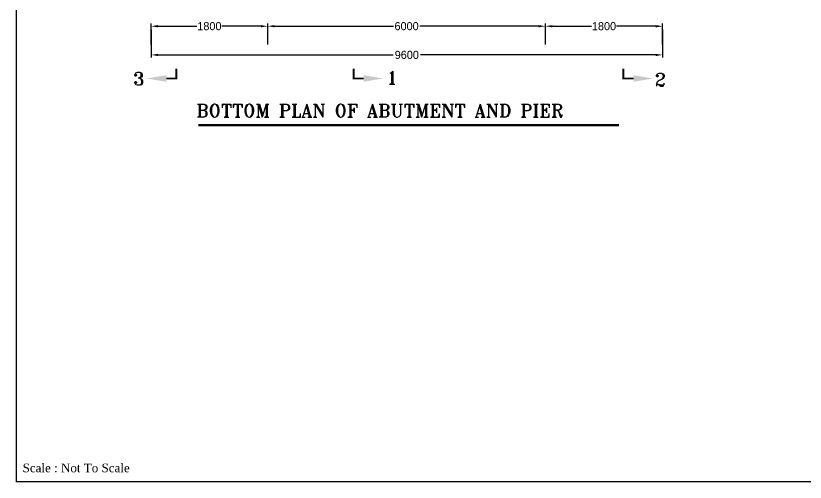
# Model space of a CAD drawing. Extents: x -377620 to 406987, y -326460 to -226264.
# Drawn here: x 21772 to 50900, y -269412 to -252204 of the extents above; entities that cross this region are included whole.
import ezdxf

# ---------------------------------------------------------------- set-up
doc = ezdxf.new("R2010")
doc.units = 0
doc.header["$LTSCALE"] = 300
doc.header["$MEASUREMENT"] = 0
doc.layers.get('DEFPOINTS').update_dxf_attribs({"linetype": 'CONTINUOUS'})
doc.layers.add('LINE', color=7, linetype='CONTINUOUS')
doc.styles.add('BIG', font='ROMANT.SHX')
doc.dimstyles.new('3', dxfattribs={"dimtxt": 225, "dimasz": 350, "dimexe": 100, "dimexo": 25, "dimgap": 9, "dimtad": 0, "dimdec": 0, "dimzin": 0, "dimdsep": 46, "dimtxsty": 'Standard', "dimcen": 0, "dimclrd": 5, "dimclre": 6, "dimclrt": 256, "dimadec": 0, "dimazin": 0, "dimtfac": 1, "dimtdec": 0, "dimtofl": 0, "dimtmove": 2, "dimatfit": 3, "dimfxl": 1, "dimtolj": 1, "dimtzin": 0, "dimarcsym": 0})

# ---------------------------------------------------------------- blocks, each defined once
blk = doc.blocks.new('*D303')
at = {"layer": 'DEFPOINTS', "color": 0}
for p in [(41316, -252589), (31068, -253293), (41316, -253293)]:
    blk.add_point(p, dxfattribs=at)
at = {"layer": 'LINE', "color": 7, "lineweight": -2}
for p, q in [((31068, -253268), (31068, -252489)), ((41316, -253268), (41316, -252489)), ((31318, -252589), (35708, -252589)), ((41066, -252589), (36676, -252589))]:
    blk.add_line(p, q, dxfattribs=at)
at = {"layer": 'LINE', "color": 7}
for points in [[(31318, -252548), (31318, -252631), (31068, -252589)], [(41066, -252548), (41066, -252631), (41316, -252589)]]:
    blk.add_solid(points, dxfattribs=at)
at = {"layer": 'LINE', "color": 7, "insert": (36192, -252589), "char_height": 300, "attachment_point": 5}
blk.add_mtext('\\A1;6000', dxfattribs=at)
blk = doc.blocks.new('*D305')
at = {"layer": 'DEFPOINTS', "color": 0}
for p in [(31068, -252589), (26764, -253293), (31068, -253293)]:
    blk.add_point(p, dxfattribs=at)
at = {"layer": 'LINE', "color": 7, "lineweight": -2}
for p, q in [((26764, -253268), (26764, -252489)), ((31068, -253268), (31068, -252489)), ((27014, -252589), (28457, -252589)), ((30818, -252589), (29375, -252589))]:
    blk.add_line(p, q, dxfattribs=at)
at = {"layer": 'LINE', "color": 7}
for points in [[(27014, -252548), (27014, -252631), (26764, -252589)], [(30818, -252548), (30818, -252631), (31068, -252589)]]:
    blk.add_solid(points, dxfattribs=at)
at = {"layer": 'LINE', "color": 7, "insert": (28916, -252589), "char_height": 300, "attachment_point": 5}
blk.add_mtext('\\A1;1800', dxfattribs=at)
blk = doc.blocks.new('*D307')
at = {"layer": 'DEFPOINTS', "color": 0}
for p in [(45636, -252589), (41316, -253293), (45636, -253293)]:
    blk.add_point(p, dxfattribs=at)
at = {"layer": 'LINE', "color": 7, "lineweight": -2}
for p, q in [((41316, -253268), (41316, -252489)), ((45636, -253268), (45636, -252489)), ((41566, -252589), (43017, -252589)), ((45386, -252589), (43935, -252589))]:
    blk.add_line(p, q, dxfattribs=at)
at = {"layer": 'LINE', "color": 7}
for points in [[(41566, -252548), (41566, -252631), (41316, -252589)], [(45386, -252548), (45386, -252631), (45636, -252589)]]:
    blk.add_solid(points, dxfattribs=at)
at = {"layer": 'LINE', "color": 7, "insert": (43476, -252589), "char_height": 300, "attachment_point": 5}
blk.add_mtext('\\A1;1800', dxfattribs=at)
blk = doc.blocks.new('*D374')
at = {"layer": 'DEFPOINTS', "color": 0}
for p in [(26764, -252693), (45636, -252688), (45636, -253648)]:
    blk.add_point(p, dxfattribs=at)
at = {"layer": 'LINE', "color": 7, "lineweight": -2}
for p, q in [((26764, -252718), (26764, -253748)), ((45636, -252713), (45636, -253748)), ((27014, -253648), (35691, -253648)), ((45386, -253648), (36709, -253648))]:
    blk.add_line(p, q, dxfattribs=at)
at = {"layer": 'LINE', "color": 7}
for points in [[(27014, -253606), (27014, -253690), (26764, -253648)], [(45386, -253606), (45386, -253690), (45636, -253648)]]:
    blk.add_solid(points, dxfattribs=at)
at = {"layer": 'LINE', "color": 7, "insert": (36200, -253648), "char_height": 300, "attachment_point": 5}
blk.add_mtext('\\A1;9600', dxfattribs=at)

msp = doc.modelspace()

# ---------------------------------------------------------------- linework, layer by layer
at = {"layer": 'LINE', "color": 7, "lineweight": 40, "const_width": 42.8247}
msp.add_lwpolyline([(21793.6292, -269390.8367), (82298.8292, -269390.8367), (82298.8292, -226605.0167), (21793.6292, -226605.0167)], close=True, dxfattribs=at)
at = {"layer": 'LINE', "color": 7}
for points, const_width in [([(27470.4484, -254517.111), (27694.9469, -254517.111), (27694.9469, -254155.0007)], 72), ([(34461.8305, -254517.111), (34237.3319, -254517.111), (34237.3319, -254155.0007)], 72), ([(44417.1803, -254517.111), (44192.6817, -254517.111), (44192.6817, -254155.0007)], 72), ([(27322.3668, -254517.111), (27486.7467, -254517.111)], 72), ([(34609.9121, -254517.111), (34445.5321, -254517.111)], 72), ([(44565.2619, -254517.111), (44400.8819, -254517.111)], 72), ([(42942.5803, -255609.8808), (42942.5803, -255609.8808)], 72), ([(28511.1371, -256238.4872), (44035.649, -256238.4872)], 96)]:
    msp.add_lwpolyline(points, dxfattribs=dict(at, const_width=const_width))
for points in [[(27322.3668, -254637.111), (27322.3668, -254397.111), (26602.3668, -254517.111)], [(34609.9121, -254637.111), (34609.9121, -254397.111), (35329.9121, -254517.111)], [(44565.2619, -254637.111), (44565.2619, -254397.111), (45285.2619, -254517.111)]]:
    msp.add_solid(points, dxfattribs=at)

# ---------------------------------------------------------------- texts
at = {"layer": 'LINE', "color": 7, "style": 'BIG'}
for s, p in [('1', (35453.2551, -254723.9595)), ('3', (26103.4299, -254769.593)), ('2', (45347.4362, -254800.7273)), ('BOTTOM PLAN OF ABUTMENT AND PIER', (28434.736, -255941.143))]:
    msp.add_text(s, height=480, dxfattribs=at).set_placement(p)
at = {"layer": 'LINE', "color": 7, "insert": (24000.2817, -269051.6176), "char_height": 318.399938, "width": 23569.937769, "attachment_point": 8}
msp.add_mtext('{\\fTimes New Roman|b0|i0|c0|p18;Scale : Not To Scale}', dxfattribs=at)

# ---------------------------------------------------------------- dimensions: what is measured, and where the dimension line sits
at = {"layer": 'LINE', "color": 7}
for base, p1, p2, text, picture, middle in [((31067.8999, -252589.208), (26763.5288, -253293.2859), (31067.8999, -253293.2859), '1800', '*D305', (28915.7144, -252589.208)), ((41315.8999, -252589.208), (31067.8999, -253293.2859), (41315.8999, -253293.2859), '6000', '*D303', (36191.8999, -252589.208)), ((45635.8999, -252589.208), (41315.8999, -253293.2859), (45635.8999, -253293.2859), '1800', '*D307', (43475.8999, -252589.208)), ((45635.8999, -253647.8857), (26763.5288, -252693.486), (45635.8999, -252688.4668), '9600', '*D374', (36199.7144, -253647.8857))]:
    dim = msp.add_linear_dim(base=base, p1=p1, p2=p2, text=text, dimstyle='3', override={"dimtxt": 300, "dimasz": 250, "dimclrd": 7, "dimclre": 7, "dimclrt": 7}, dxfattribs=at)
    dim.commit()
    dim.dimension.update_dxf_attribs({"geometry": picture, "text_midpoint": middle})

doc.saveas('drawing.dxf')
